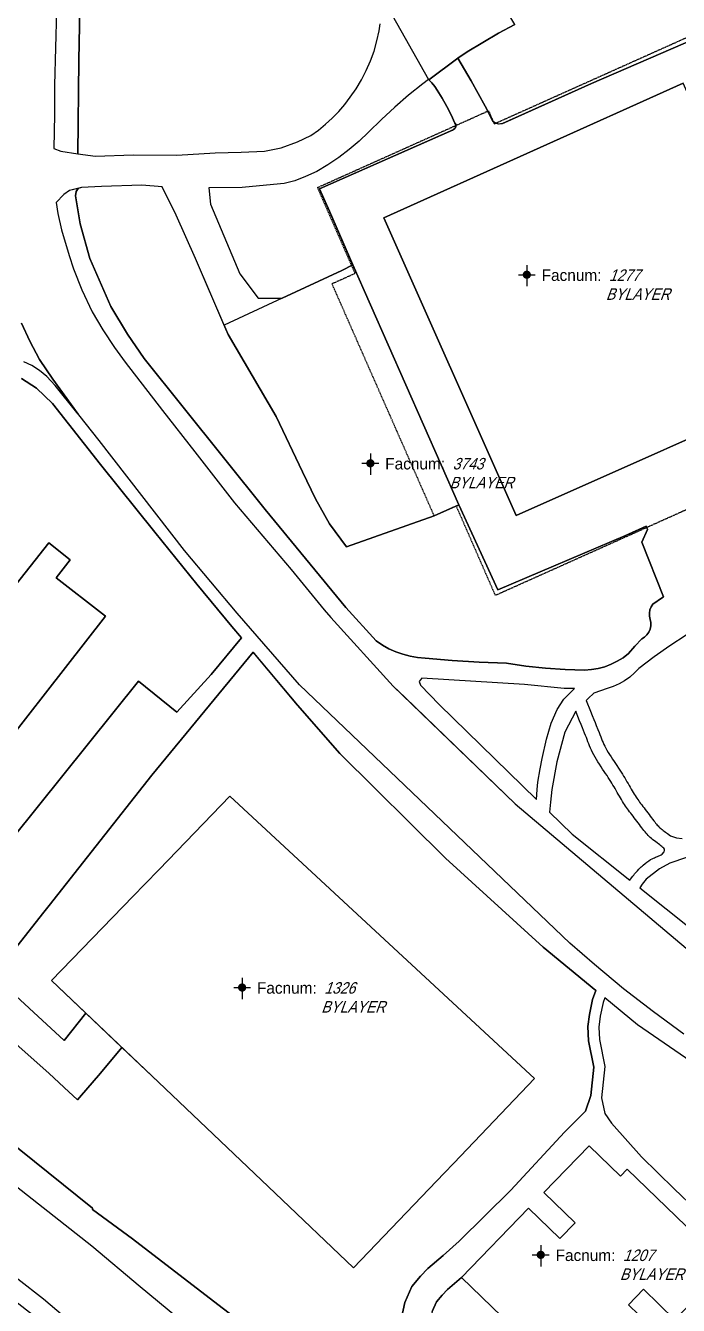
# Model space of a CAD drawing. Header units: inches. Extents: x 1273557 to 1282364, y 239587 to 246310.
# Drawn here: x 1276394.1 to 1276632.4, y 241334.9 to 241802 of the extents above; entities that cross this region are included whole.
import ezdxf
from ezdxf.enums import TextEntityAlignment as Align

# ---------------------------------------------------------------- set-up
doc = ezdxf.new("R2010")
doc.units = ezdxf.units.IN
doc.header["$MEASUREMENT"] = 0
doc.linetypes.add('DASHED2', pattern=[0.375, 0.25, -0.125])
doc.linetypes.add('HIDDEN', pattern=[0.375, 0.25, -0.125])
doc.layers.add('BLDG-DATA', color=159, linetype='DASHED2', lineweight=30)
for name, color, linetype in [('BLDG-UW', 231, 'Continuous'), ('BLDG-UW-UG', 159, 'HIDDEN'), ('GRASS', 3, 'Continuous'), ('PATH', 253, 'Continuous'), ('PATH-ISLAND', 252, 'Continuous'), ('PRKG-DATA', 255, 'Continuous'), ('PRKG-UW', 6, 'Continuous'), ('STREET-UW', 50, 'Continuous')]:
    doc.layers.add(name, color=color, linetype=linetype)
doc.styles.add('SS_LITE', font='FRABK.TTF', dxfattribs={"height": 16})

# ---------------------------------------------------------------- blocks, each defined once
blk = doc.blocks.new('*U1')
for p, q in [((-3.08, 0), (3.08, 0)), ((0, 3.55), (0, -4.2))]:
    blk.add_line(p, q)
at = {"const_width": 1.5}
blk.add_lwpolyline([(-0.75, 0, 1), (0.75, 0, 1)], format="xyb", close=True, dxfattribs=at)
at = {"layer": 'BLDG-DATA', "color": 1, "style": 'SS_LITE'}
blk.add_text('Facnum:', height=4.2, dxfattribs=at).set_placement((27.26, -2.25), align=Align.RIGHT)
at = {"layer": 'BLDG-DATA', "color": 7, "style": 'SS_LITE', "oblique": 20, "width": 0.9, "flags": 8}
for tag, p in [('FACNUM', (29.98, -2.25)), ('OBJECT', (28.84, -9.16))]:
    blk.add_attdef(tag, p, '', height=4.2, dxfattribs=at)
blk = doc.blocks.new('*U8')
for p, q in [((-3.08, 0), (3.08, 0)), ((0, 3.55), (0, -4.2))]:
    blk.add_line(p, q)
at = {"const_width": 1.5}
blk.add_lwpolyline([(-0.75, 0, 1), (0.75, 0, 1)], format="xyb", close=True, dxfattribs=at)
at = {"layer": 'PRKG-DATA', "color": 1, "style": 'SS_LITE'}
blk.add_text('Facnum:', height=4.2, dxfattribs=at).set_placement((27.26, -2.25), align=Align.RIGHT)
at = {"layer": 'PRKG-DATA', "color": 7, "style": 'SS_LITE', "oblique": 20, "width": 0.9, "flags": 8}
for tag, p in [('FACNUM', (29.98, -2.25)), ('OBJECT', (28.84, -9.16))]:
    blk.add_attdef(tag, p, '', height=4.2, dxfattribs=at)

msp = doc.modelspace()

# ---------------------------------------------------------------- linework, layer by layer
at = {"layer": 'BLDG-UW'}
for points in [[(1276637.05, 241774.42), (1276634.18, 241780.99), (1276524.86, 241731.92), (1276573.17, 241623.22), (1276682.04, 241671.6)], [(1276468.68, 241520.8), (1276442.84, 241494.04), (1276437.62, 241488.63), (1276433.35, 241484.21), (1276403.61, 241453.42), (1276442.6, 241416.35), (1276485.21, 241375.82), (1276513.85, 241348.58), (1276546.85, 241383.15), (1276550.38, 241386.84), (1276579.82, 241417.69)], [(1276553.26, 241345.08), (1276577.69, 241370.32), (1276589.14, 241359.24), (1276594.68, 241364.96), (1276583.23, 241376.04), (1276599.82, 241393.18), (1276611.29, 241382.07), (1276613.72, 241384.57), (1276638.72, 241360.37), (1276636.3, 241357.87), (1276647.71, 241346.82), (1276631.11, 241329.67), (1276619.66, 241340.75), (1276614.14, 241335.04), (1276625.46, 241324.08), (1276601.15, 241298.72), (1276553.26, 241345.08)]]:
    msp.add_lwpolyline(points, close=True, dxfattribs=at)
msp.add_lwpolyline([(1276372.84, 241521.93), (1276423.28, 241586.46), (1276422.14, 241587.35), (1276405.31, 241600.51), (1276410.43, 241607.07), (1276402.54, 241613.24), (1276388.99, 241595.91)], dxfattribs=at)
at = {"layer": 'BLDG-UW-UG'}
msp.add_lwpolyline([(1276505.96, 241707.83), (1276514.38, 241711.63), (1276500.68, 241742.94), (1276563.09, 241770.95), (1276565.18, 241766.18), (1276641.64, 241800.49), (1276693.01, 241683.05), (1276705.67, 241688.73), (1276723.99, 241646.84), (1276657.85, 241617.16), (1276651.17, 241632.43), (1276565.62, 241594.04), (1276551.34, 241626.69), (1276543.27, 241623.07)], close=True, dxfattribs=at)
at = {"layer": 'GRASS'}
for points in [[(1276414.57, 241840.15), (1276413.59, 241789.33), (1276413.13, 241755.26), (1276419.64, 241754.4), (1276433.34, 241754.85), (1276449.31, 241754.71), (1276463.35, 241755.54), (1276472.85, 241755.81), (1276481.29, 241756.23), (1276487.35, 241757.44), (1276493.3, 241759.58), (1276498.26, 241761.95), (1276500.98, 241763.92), (1276503.58, 241766.05), (1276506.06, 241768.31), (1276508.39, 241770.7), (1276510.58, 241773.22), (1276512.62, 241775.86), (1276514.78, 241778.98), (1276516.74, 241782.25), (1276518.48, 241785.64), (1276520, 241789.15), (1276521.3, 241792.75), (1276522.36, 241796.43), (1276523.18, 241800.18), (1276523.59, 241802.63)], [(1276572.66, 241802.41), (1276566.77, 241799.26), (1276560.99, 241795.92), (1276555.32, 241792.41), (1276551.94, 241790.16), (1276556.78, 241781.94), (1276561.82, 241772.6), (1276564.61, 241767.32), (1276565.35, 241766.69), (1276566.24, 241766.29), (1276567.2, 241766.15), (1276568.16, 241766.28), (1276569.05, 241766.67), (1276600.67, 241780.93), (1276659.49, 241806.31)], [(1276379.94, 241493.88), (1276435.36, 241562.73), (1276449.29, 241551.44), (1276461.85, 241565.18), (1276472.86, 241578.51), (1276469.41, 241582.69), (1276456.64, 241598.14), (1276441.25, 241617.08), (1276421.39, 241641.89), (1276403.96, 241664.13), (1276398.06, 241669.65), (1276392.63, 241673.24)], [(1276388.99, 241595.91), (1276402.54, 241613.24), (1276410.43, 241607.07), (1276405.31, 241600.51), (1276422.14, 241587.35), (1276423.28, 241586.46), (1276372.84, 241521.93)], [(1276635.2, 241579.5), (1276629.32, 241575.63), (1276623.58, 241571.59), (1276617.96, 241567.39), (1276616.37, 241565.74), (1276614.62, 241564.25), (1276612.73, 241562.92), (1276610.72, 241561.77), (1276608.6, 241560.82), (1276606.41, 241560.06), (1276601.56, 241558.31), (1276599.42, 241556.41), (1276598.74, 241555.71), (1276600.31, 241551.75), (1276600.96, 241550.15), (1276601.51, 241548.78), (1276601.99, 241547.61), (1276602.41, 241546.59), (1276603.02, 241545.11), (1276603.46, 241544.01), (1276603.77, 241543.22), (1276604.06, 241542.46), (1276604.34, 241541.73), (1276604.63, 241541.02), (1276604.92, 241540.33), (1276605.22, 241539.65), (1276605.55, 241538.97), (1276605.91, 241538.27), (1276606.32, 241537.54), (1276606.78, 241536.76), (1276607.28, 241535.94), (1276607.81, 241535.11), (1276608.36, 241534.27), (1276608.92, 241533.43), (1276609.92, 241531.93), (1276610.54, 241530.99), (1276611.03, 241530.24), (1276611.49, 241529.51), (1276611.94, 241528.8), (1276612.37, 241528.11), (1276612.79, 241527.42), (1276613.2, 241526.74), (1276613.61, 241526.05), (1276614.01, 241525.36), (1276614.41, 241524.67), (1276614.8, 241523.99), (1276615.19, 241523.32), (1276615.56, 241522.68), (1276615.93, 241522.07), (1276616.28, 241521.49), (1276616.62, 241520.95), (1276616.94, 241520.45), (1276617.26, 241519.98), (1276617.58, 241519.52), (1276617.91, 241519.06), (1276618.25, 241518.59), (1276618.62, 241518.1), (1276619, 241517.59), (1276619.41, 241517.05), (1276619.85, 241516.47), (1276620.3, 241515.87), (1276620.76, 241515.26), (1276621.22, 241514.65), (1276621.68, 241514.04), (1276622.13, 241513.44), (1276622.58, 241512.86), (1276623, 241512.31), (1276623.39, 241511.8), (1276623.76, 241511.34), (1276624.1, 241510.91), (1276624.42, 241510.53), (1276624.71, 241510.19), (1276624.99, 241509.89), (1276625.26, 241509.61), (1276625.53, 241509.36), (1276625.82, 241509.1), (1276626.13, 241508.84), (1276626.48, 241508.57), (1276626.85, 241508.28), (1276627.26, 241507.98), (1276627.68, 241507.67), (1276628.46, 241507.1), (1276629.57, 241506.25), (1276631.67, 241505.54), (1276633.83, 241505.32)], [(1276531.3, 241330.29), (1276532.54, 241335.98), (1276535.15, 241341.75), (1276538.25, 241345.59), (1276540.91, 241348.36), (1276546.49, 241353.08), (1276552.4, 241358.37), (1276571.26, 241376.98), (1276590.87, 241398.06), (1276598.53, 241405.79), (1276600.46, 241411.53), (1276601.49, 241421.84), (1276599.64, 241431.4), (1276599.33, 241436.64), (1276599.95, 241441.1), (1276601.03, 241446.5), (1276602.21, 241449.83), (1276583.06, 241465.6), (1276547.41, 241498.18), (1276508.77, 241536.33), (1276493.42, 241554.04), (1276477.13, 241573.34), (1276440.19, 241528.41), (1276419.85, 241502.59), (1276402.69, 241480.85), (1276400.26, 241477.76), (1276383.27, 241456.32)], [(1276382.54, 241455.22), (1276408.2, 241431.53), (1276416.05, 241441.59), (1276403.61, 241453.42), (1276433.35, 241484.21), (1276437.62, 241488.63), (1276442.84, 241494.04), (1276468.68, 241520.8), (1276579.82, 241417.69), (1276550.38, 241386.84), (1276546.85, 241383.15), (1276513.85, 241348.58), (1276485.21, 241375.82), (1276442.6, 241416.35), (1276429.28, 241429.01), (1276421.4, 241419.7), (1276413.84, 241410.77), (1276413.1, 241409.89), (1276408.24, 241414.42), (1276402.57, 241419.71), (1276373, 241445.78)], [(1276635.32, 241498.38), (1276629.25, 241496.36), (1276625.48, 241494.27), (1276620.59, 241490.43), (1276619.13, 241488.62), (1276618.3, 241487.26), (1276647.14, 241464.34)], [(1276650.51, 241414.58), (1276617.48, 241437.26), (1276605.49, 241447.13), (1276604.88, 241445.43), (1276603.89, 241440.44), (1276603.34, 241436.48), (1276603.61, 241431.89), (1276605.52, 241422.03), (1276604.39, 241410.69), (1276605.6, 241404.97), (1276608.02, 241401.36), (1276618.97, 241389.11), (1276630.86, 241377.4), (1276639.02, 241369.6)], [(1276381.05, 241400.37), (1276418.56, 241370.35), (1276418.55, 241369.87), (1276433.11, 241359.14), (1276461.11, 241337.68), (1276487.27, 241317.53)], [(1276368.9, 241395.48), (1276418.32, 241356.66), (1276435.94, 241341.76), (1276462.75, 241319.66)], [(1276412.78, 241326.77), (1276400.65, 241337.13), (1276381.73, 241351.72)]]:
    msp.add_lwpolyline(points, dxfattribs=at)
for points in [[(1276488.48, 241744.38), (1276482.07, 241743.84), (1276473.12, 241742.97), (1276460.99, 241742.88), (1276461.62, 241736.9), (1276472.34, 241711.4), (1276478.97, 241702.52), (1276487.77, 241702.52), (1276509.53, 241712.62), (1276513.54, 241714.66), (1276504.99, 241734.26), (1276501.33, 241742.41), (1276549.93, 241763.91), (1276550.29, 241764.09), (1276550.75, 241764.48), (1276551.05, 241764.98), (1276551.17, 241765.52), (1276551.07, 241766.02), (1276550.78, 241766.42), (1276549.41, 241769.52), (1276547.87, 241772.57), (1276546.18, 241775.56), (1276544.35, 241778.46), (1276543.46, 241779.83), (1276542.44, 241781.1), (1276541.3, 241782.26), (1276541.14, 241782.42), (1276539.05, 241780.83), (1276533.89, 241776.64), (1276528.88, 241772.3), (1276524.01, 241767.79), (1276519.29, 241763.15), (1276515.81, 241759.89), (1276512.17, 241756.81), (1276508.39, 241753.93), (1276504.47, 241751.25), (1276500.42, 241748.77), (1276496.34, 241746.95), (1276492.37, 241745.37)], [(1276552.27, 241627.07), (1276543.27, 241623.07), (1276511.28, 241611.75), (1276505.09, 241620.19), (1276499.96, 241629.32), (1276495.21, 241639.14), (1276485.53, 241659.36), (1276468.04, 241689.32), (1276467.14, 241691.25), (1276456.11, 241717.03), (1276449.08, 241732.79), (1276443.99, 241743.22), (1276436.48, 241743.75), (1276421.87, 241743.31), (1276414.49, 241742.92), (1276413.25, 241742.62), (1276412.55, 241741.53), (1276412.37, 241739.92), (1276414.08, 241729.65), (1276417.52, 241717.05), (1276425.22, 241699.52), (1276431.28, 241689.37), (1276437.35, 241680.53), (1276451.61, 241662.8), (1276481.56, 241625.35), (1276511.01, 241589.68), (1276522.07, 241577.43), (1276524.36, 241575.92), (1276526.76, 241574.6), (1276529.27, 241573.48), (1276531.85, 241572.57), (1276534.5, 241571.87), (1276537.2, 241571.38), (1276539.93, 241571.11), (1276549.83, 241570.32), (1276559.73, 241569.71), (1276569.64, 241569.26), (1276576.75, 241568.22), (1276583.88, 241567.46), (1276591.03, 241566.99), (1276598.17, 241566.81), (1276600.65, 241566.97), (1276603.11, 241567.38), (1276605.51, 241568.02), (1276607.84, 241568.9), (1276610.07, 241569.99), (1276612.18, 241571.3), (1276614.15, 241572.81), (1276616.53, 241575.54), (1276619.05, 241578.19), (1276620.05, 241578.83), (1276620.9, 241579.65), (1276621.59, 241580.64), (1276622.07, 241581.74), (1276622.33, 241582.91), (1276622.35, 241584.11), (1276622.15, 241585.3), (1276621.88, 241586.45), (1276621.83, 241587.62), (1276622.02, 241588.79), (1276622.44, 241589.89), (1276623.06, 241590.89), (1276626.58, 241593.28), (1276626.91, 241593.51), (1276619.09, 241613.48), (1276621.15, 241618.07), (1276620.59, 241619.33), (1276612.87, 241615.78), (1276566.43, 241596.04)], [(1276585.92, 241547.45), (1276588.19, 241552.41), (1276590.61, 241556.19), (1276594.42, 241560.08), (1276590.74, 241560.08), (1276576.26, 241561.49), (1276538.72, 241563.83), (1276538.17, 241563.13), (1276537.8, 241562.6), (1276538.22, 241561.26), (1276545.11, 241554.17), (1276580.63, 241519.55), (1276580.84, 241523.14), (1276581.05, 241525.88), (1276581.89, 241530.71), (1276582.62, 241534.49), (1276584.2, 241541.52)], [(1276609.29, 241523.51), (1276608.9, 241524.17), (1276608.5, 241524.83), (1276608.1, 241525.48), (1276607.69, 241526.15), (1276607.27, 241526.82), (1276606.82, 241527.52), (1276606.35, 241528.25), (1276605.84, 241529.01), (1276605.31, 241529.82), (1276604.75, 241530.65), (1276604.18, 241531.52), (1276603.61, 241532.39), (1276603.04, 241533.28), (1276602.49, 241534.17), (1276601.97, 241535.04), (1276601.5, 241535.9), (1276601.06, 241536.73), (1276600.67, 241537.55), (1276600.32, 241538.34), (1276599.99, 241539.12), (1276599.69, 241539.89), (1276599.39, 241540.65), (1276599.1, 241541.42), (1276598.8, 241542.18), (1276598.49, 241542.96), (1276598.15, 241543.78), (1276597.78, 241544.68), (1276597.36, 241545.71), (1276596.87, 241546.89), (1276596.31, 241548.27), (1276595.66, 241549.89), (1276594.91, 241551.78), (1276591, 241544.07), (1276588.03, 241533.27), (1276586.25, 241523.19), (1276585.77, 241518.56), (1276585.4, 241514.9), (1276593.65, 241506.85), (1276614.67, 241490.14), (1276615.29, 241490.95), (1276615.76, 241491.54), (1276616.09, 241491.97), (1276616.4, 241492.36), (1276616.87, 241492.94), (1276617.42, 241493.57), (1276617.94, 241494.12), (1276618.45, 241494.62), (1276618.86, 241494.99), (1276619.14, 241495.24), (1276619.59, 241495.63), (1276620.23, 241496.16), (1276620.89, 241496.69), (1276621.57, 241497.18), (1276622.21, 241497.59), (1276622.84, 241497.93), (1276623.35, 241498.16), (1276623.69, 241498.3), (1276624.05, 241498.45), (1276624.42, 241498.6), (1276624.82, 241498.76), (1276625.25, 241498.94), (1276625.68, 241499.13), (1276626.11, 241499.34), (1276626.51, 241499.56), (1276627.21, 241500.42), (1276627.36, 241500.91), (1276627.3, 241501.43), (1276627.05, 241501.74), (1276626.75, 241502.05), (1276626.39, 241502.36), (1276626, 241502.68), (1276625.58, 241502.99), (1276625.15, 241503.31), (1276624.72, 241503.63), (1276623.99, 241504.17), (1276623.4, 241504.61), (1276622.97, 241504.96), (1276622.55, 241505.31), (1276622.14, 241505.67), (1276621.74, 241506.05), (1276621.36, 241506.44), (1276620.98, 241506.86), (1276620.61, 241507.29), (1276620.23, 241507.74), (1276619.84, 241508.22), (1276619.45, 241508.72), (1276619.03, 241509.26), (1276618.6, 241509.82), (1276618.15, 241510.41), (1276617.69, 241511.02), (1276617.22, 241511.63), (1276616.76, 241512.25), (1276616.3, 241512.86), (1276615.85, 241513.45), (1276615.42, 241514.03), (1276615, 241514.58), (1276614.61, 241515.1), (1276614.23, 241515.62), (1276613.85, 241516.12), (1276613.49, 241516.63), (1276613.13, 241517.16), (1276612.76, 241517.7), (1276612.4, 241518.26), (1276612.02, 241518.86), (1276611.64, 241519.49), (1276611.25, 241520.14), (1276610.86, 241520.8), (1276610.47, 241521.48), (1276610.08, 241522.16), (1276609.68, 241522.84)], [(1276553.26, 241345.08), (1276548.09, 241340.71), (1276546.12, 241338.66), (1276544.15, 241336.21), (1276542.55, 241332.67), (1276541.75, 241329.03), (1276541.65, 241325.1), (1276542, 241321.08), (1276543.2, 241317.99), (1276545.1, 241315.26), (1276566.06, 241297.62), (1276587.56, 241280.69), (1276588.57, 241279.94), (1276604.74, 241279.94), (1276606.27, 241281.21), (1276607.81, 241282.82), (1276609.14, 241284.59), (1276610.26, 241286.51), (1276613.08, 241290.64), (1276616.13, 241294.62), (1276619.38, 241298.44), (1276622.83, 241302.07), (1276613.31, 241311.4), (1276601.15, 241298.72)]]:
    msp.add_lwpolyline(points, close=True, dxfattribs=at)
at = {"layer": 'PATH'}
for points in [[(1276405.43, 241807.53), (1276404.64, 241780.24), (1276404.6, 241769.57), (1276404.44, 241757.19), (1276406.92, 241756.2), (1276413.13, 241755.26), (1276413.59, 241789.33), (1276414.57, 241840.15)], [(1276659.49, 241806.31), (1276600.67, 241780.93), (1276568.2, 241766.28), (1276566.7, 241766.08), (1276564.82, 241766.93), (1276561.82, 241772.6), (1276556.78, 241781.94), (1276551.94, 241790.16), (1276541.3, 241782.26), (1276542.44, 241781.1), (1276543.46, 241779.83), (1276544.35, 241778.46), (1276546.18, 241775.56), (1276547.87, 241772.57), (1276549.41, 241769.52), (1276550.78, 241766.42), (1276551.23, 241765.8), (1276550.98, 241764.68), (1276550.24, 241764.05), (1276501.33, 241742.41), (1276504.99, 241734.26), (1276513.54, 241714.66), (1276552.27, 241627.07), (1276566.43, 241596.04), (1276612.87, 241615.78), (1276620.59, 241619.33), (1276621.15, 241618.07), (1276619.09, 241613.48), (1276626.91, 241593.51), (1276626.58, 241593.28), (1276623.06, 241590.89), (1276622.44, 241589.89), (1276622.02, 241588.79), (1276621.83, 241587.62), (1276621.88, 241586.45), (1276622.15, 241585.3), (1276622.35, 241584.11), (1276622.33, 241582.91), (1276622.07, 241581.74), (1276621.59, 241580.64), (1276620.9, 241579.65), (1276620.05, 241578.83), (1276619.05, 241578.19), (1276616.53, 241575.54), (1276614.15, 241572.81), (1276612.18, 241571.3), (1276610.07, 241569.99), (1276607.84, 241568.9), (1276605.51, 241568.02), (1276603.11, 241567.38), (1276600.65, 241566.97), (1276598.17, 241566.81), (1276591.03, 241566.99), (1276583.88, 241567.46), (1276576.75, 241568.22), (1276569.64, 241569.26), (1276559.73, 241569.71), (1276549.83, 241570.32), (1276539.93, 241571.11), (1276537.2, 241571.38), (1276534.5, 241571.87), (1276531.85, 241572.57), (1276529.27, 241573.48), (1276526.76, 241574.6), (1276524.36, 241575.92), (1276522.07, 241577.43), (1276511.01, 241589.68), (1276481.56, 241625.35), (1276451.61, 241662.8), (1276437.35, 241680.53), (1276431.28, 241689.37), (1276425.22, 241699.52), (1276417.52, 241717.05), (1276414.08, 241729.65), (1276412.37, 241739.92), (1276412.55, 241741.53), (1276413.25, 241742.62), (1276410.15, 241741.88), (1276408.12, 241740.4), (1276405.31, 241737.5), (1276405.93, 241733.45), (1276407.21, 241727.54), (1276410.05, 241718.17), (1276411.57, 241713.23), (1276414.6, 241705.65), (1276418.39, 241697.53), (1276422.24, 241691.01), (1276426.54, 241684.49), (1276430.5, 241679.21), (1276444.07, 241661.5), (1276455.86, 241646.4), (1276470.32, 241627.81), (1276490.99, 241603.46), (1276503.05, 241588.76), (1276505.57, 241585.98), (1276528.26, 241560.95), (1276532.62, 241556.74), (1276572.77, 241518), (1276640.77, 241460.66)], [(1276682.04, 241671.6), (1276573.17, 241623.22), (1276524.86, 241731.92), (1276634.18, 241780.99)], [(1276634.33, 241433.91), (1276623.29, 241442.08), (1276612.4, 241450.45), (1276601.75, 241459.28), (1276592.73, 241467.1), (1276494.09, 241561.38), (1276471.33, 241587.52), (1276452.14, 241610.46), (1276420.93, 241650.64), (1276413.53, 241659.94), (1276413.35, 241660.16), (1276404.94, 241670.72), (1276401.8, 241673.96), (1276399.13, 241676.17), (1276396.37, 241678), (1276393.5, 241679.34)], [(1276392.63, 241673.24), (1276398.06, 241669.65), (1276403.96, 241664.13), (1276421.39, 241641.89), (1276441.25, 241617.08), (1276456.64, 241598.14), (1276469.41, 241582.69), (1276472.86, 241578.51), (1276461.85, 241565.18), (1276449.29, 241551.44), (1276435.36, 241562.73), (1276379.94, 241493.88)], [(1276383.27, 241456.32), (1276400.26, 241477.76), (1276402.69, 241480.85), (1276419.85, 241502.59), (1276440.19, 241528.41), (1276477.13, 241573.34), (1276477.42, 241572.99), (1276493.42, 241554.04), (1276508.77, 241536.33), (1276547.41, 241498.18), (1276583.06, 241465.6), (1276602.21, 241449.83), (1276601.03, 241446.5), (1276599.95, 241441.1), (1276599.33, 241436.64), (1276599.64, 241431.4), (1276601.49, 241421.84), (1276600.46, 241411.53), (1276598.53, 241405.79), (1276590.87, 241398.06), (1276571.26, 241376.98), (1276552.4, 241358.37), (1276546.49, 241353.08), (1276540.91, 241348.36), (1276538.25, 241345.59), (1276535.15, 241341.75), (1276532.54, 241335.98), (1276531.3, 241330.29)], [(1276373, 241445.78), (1276402.57, 241419.71), (1276408.24, 241414.42), (1276413.1, 241409.89), (1276413.84, 241410.77), (1276421.4, 241419.7), (1276429.28, 241429.01), (1276416.05, 241441.59), (1276408.2, 241431.53), (1276382.54, 241455.22)], [(1276487.27, 241317.53), (1276461.11, 241337.68), (1276433.11, 241359.14), (1276418.55, 241369.87), (1276418.56, 241370.35), (1276381.05, 241400.37)], [(1276368.9, 241395.48), (1276418.32, 241356.66), (1276435.94, 241341.76), (1276462.75, 241319.66)], [(1276542.55, 241332.67), (1276544.15, 241336.21), (1276546.12, 241338.66), (1276548.09, 241340.71), (1276553.26, 241345.08), (1276577.69, 241370.32), (1276589.14, 241359.24), (1276594.68, 241364.96), (1276583.23, 241376.04), (1276599.82, 241393.18), (1276611.29, 241382.07), (1276613.72, 241384.57), (1276638.72, 241360.37), (1276636.3, 241357.87), (1276647.71, 241346.82), (1276631.11, 241329.67), (1276619.66, 241340.75), (1276614.14, 241335.04), (1276625.46, 241324.08)], [(1276378.65, 241345.51), (1276405.62, 241324.54), (1276409.36, 241321.41), (1276412.78, 241326.77), (1276400.65, 241337.13), (1276381.73, 241351.72)]]:
    msp.add_lwpolyline(points, dxfattribs=at)
at = {"layer": 'PATH-ISLAND'}
for points in [[(1276635.2, 241579.5), (1276629.32, 241575.63), (1276623.58, 241571.59), (1276617.96, 241567.39), (1276616.37, 241565.74), (1276614.62, 241564.25), (1276612.73, 241562.92), (1276610.72, 241561.77), (1276608.6, 241560.82), (1276606.41, 241560.06), (1276601.56, 241558.31), (1276599.42, 241556.41), (1276598.74, 241555.71), (1276600.31, 241551.75), (1276600.96, 241550.15), (1276601.51, 241548.78), (1276601.99, 241547.61), (1276602.41, 241546.59), (1276603.02, 241545.11), (1276603.46, 241544.01), (1276603.77, 241543.22), (1276604.06, 241542.46), (1276604.34, 241541.73), (1276604.63, 241541.02), (1276604.92, 241540.33), (1276605.22, 241539.65), (1276605.55, 241538.97), (1276605.91, 241538.27), (1276606.32, 241537.54), (1276606.78, 241536.76), (1276607.28, 241535.94), (1276607.81, 241535.11), (1276608.36, 241534.27), (1276608.92, 241533.43), (1276609.92, 241531.93), (1276610.54, 241530.99), (1276611.03, 241530.24), (1276611.49, 241529.51), (1276611.94, 241528.8), (1276612.37, 241528.11), (1276612.79, 241527.42), (1276613.2, 241526.74), (1276613.61, 241526.05), (1276614.01, 241525.36), (1276614.41, 241524.67), (1276614.8, 241523.99), (1276615.19, 241523.32), (1276615.56, 241522.68), (1276615.93, 241522.07), (1276616.28, 241521.49), (1276616.62, 241520.95), (1276616.94, 241520.45), (1276617.26, 241519.98), (1276617.58, 241519.52), (1276617.91, 241519.06), (1276618.25, 241518.59), (1276618.62, 241518.1), (1276619, 241517.59), (1276619.41, 241517.05), (1276619.85, 241516.47), (1276620.3, 241515.87), (1276620.76, 241515.26), (1276621.22, 241514.65), (1276621.68, 241514.04), (1276622.13, 241513.44), (1276622.58, 241512.86), (1276623, 241512.31), (1276623.39, 241511.8), (1276623.76, 241511.34), (1276624.1, 241510.91), (1276624.42, 241510.53), (1276624.71, 241510.19), (1276624.99, 241509.89), (1276625.26, 241509.61), (1276625.53, 241509.36), (1276625.82, 241509.1), (1276626.13, 241508.84), (1276626.48, 241508.57), (1276626.85, 241508.28), (1276627.26, 241507.98), (1276627.68, 241507.67), (1276628.46, 241507.1), (1276629.57, 241506.25), (1276631.67, 241505.54), (1276633.83, 241505.32)], [(1276635.32, 241498.38), (1276629.25, 241496.36), (1276625.48, 241494.27), (1276620.59, 241490.43), (1276619.13, 241488.62), (1276618.3, 241487.26), (1276647.14, 241464.34)], [(1276650.51, 241414.58), (1276617.48, 241437.26), (1276605.49, 241447.13), (1276604.88, 241445.43), (1276603.89, 241440.44), (1276603.34, 241436.48), (1276603.61, 241431.89), (1276605.52, 241422.03), (1276604.39, 241410.69), (1276605.6, 241404.97), (1276608.02, 241401.36), (1276618.97, 241389.11), (1276630.86, 241377.4), (1276639.02, 241369.6)]]:
    msp.add_lwpolyline(points, dxfattribs=at)
for points in [[(1276585.92, 241547.45), (1276588.19, 241552.41), (1276590.61, 241556.19), (1276594.42, 241560.08), (1276590.74, 241560.08), (1276576.26, 241561.49), (1276538.72, 241563.83), (1276538.17, 241563.13), (1276537.8, 241562.6), (1276538.22, 241561.26), (1276545.11, 241554.17), (1276580.63, 241519.55), (1276580.84, 241523.14), (1276581.05, 241525.88), (1276581.89, 241530.71), (1276582.62, 241534.49), (1276584.2, 241541.52)], [(1276621.36, 241506.44), (1276620.98, 241506.86), (1276620.61, 241507.29), (1276620.23, 241507.74), (1276619.84, 241508.22), (1276619.45, 241508.72), (1276619.03, 241509.26), (1276618.6, 241509.82), (1276618.15, 241510.41), (1276617.69, 241511.02), (1276617.22, 241511.63), (1276616.76, 241512.25), (1276616.3, 241512.86), (1276615.85, 241513.45), (1276615.42, 241514.03), (1276615, 241514.58), (1276614.61, 241515.1), (1276614.23, 241515.62), (1276613.85, 241516.12), (1276613.49, 241516.63), (1276613.13, 241517.16), (1276612.76, 241517.7), (1276612.4, 241518.26), (1276612.02, 241518.86), (1276611.64, 241519.49), (1276611.25, 241520.14), (1276610.86, 241520.8), (1276610.47, 241521.48), (1276610.08, 241522.16), (1276609.68, 241522.84), (1276609.29, 241523.51), (1276608.9, 241524.17), (1276608.5, 241524.83), (1276608.1, 241525.48), (1276607.69, 241526.15), (1276607.27, 241526.82), (1276606.82, 241527.52), (1276606.35, 241528.25), (1276605.84, 241529.01), (1276605.31, 241529.82), (1276604.75, 241530.65), (1276604.18, 241531.52), (1276603.61, 241532.39), (1276603.04, 241533.28), (1276602.49, 241534.17), (1276601.97, 241535.04), (1276601.5, 241535.9), (1276601.06, 241536.73), (1276600.67, 241537.55), (1276600.32, 241538.34), (1276599.99, 241539.12), (1276599.69, 241539.89), (1276599.39, 241540.65), (1276599.1, 241541.42), (1276598.8, 241542.18), (1276598.49, 241542.96), (1276598.15, 241543.78), (1276597.78, 241544.68), (1276597.36, 241545.71), (1276596.87, 241546.89), (1276596.31, 241548.27), (1276595.66, 241549.89), (1276594.91, 241551.78), (1276591, 241544.07), (1276588.03, 241533.27), (1276586.25, 241523.19), (1276585.77, 241518.56), (1276585.4, 241514.9), (1276593.65, 241506.85), (1276614.67, 241490.14), (1276615.29, 241490.95), (1276615.76, 241491.54), (1276616.09, 241491.97), (1276616.4, 241492.36), (1276616.87, 241492.94), (1276617.42, 241493.57), (1276617.94, 241494.12), (1276618.45, 241494.62), (1276618.86, 241494.99), (1276619.14, 241495.24), (1276619.59, 241495.63), (1276620.23, 241496.16), (1276620.89, 241496.69), (1276621.57, 241497.18), (1276622.21, 241497.59), (1276622.84, 241497.93), (1276623.35, 241498.16), (1276623.69, 241498.3), (1276624.05, 241498.45), (1276624.42, 241498.6), (1276624.82, 241498.76), (1276625.25, 241498.94), (1276625.68, 241499.13), (1276626.11, 241499.34), (1276626.51, 241499.56), (1276627.21, 241500.42), (1276627.36, 241500.91), (1276627.3, 241501.43), (1276627.05, 241501.74), (1276626.75, 241502.05), (1276626.39, 241502.36), (1276626, 241502.68), (1276625.58, 241502.99), (1276625.15, 241503.31), (1276624.72, 241503.63), (1276623.99, 241504.17), (1276623.4, 241504.61), (1276622.97, 241504.96), (1276622.55, 241505.31), (1276622.14, 241505.67), (1276621.74, 241506.05)]]:
    msp.add_lwpolyline(points, close=True, dxfattribs=at)
at = {"layer": 'PRKG-UW'}
for points in [[(1276567.82, 241810.61), (1276563.85, 241811.04), (1276559.4, 241813.87), (1276558.02, 241815.67), (1276557.17, 241817.45), (1276546.86, 241841.01), (1276531.74, 241874.58), (1276504.94, 241862.63), (1276512.12, 241841.8), (1276512.74, 241840.11), (1276515.85, 241831.56), (1276519.49, 241821.58), (1276521.04, 241818.27), (1276541.14, 241782.42), (1276541.3, 241782.26), (1276551.94, 241790.16), (1276555.32, 241792.41), (1276560.99, 241795.92), (1276566.77, 241799.26), (1276572.66, 241802.41)], [(1276513.54, 241714.66), (1276509.53, 241712.62), (1276487.77, 241702.52), (1276466.54, 241692.66), (1276467.14, 241691.25), (1276468.04, 241689.32), (1276485.53, 241659.36), (1276495.21, 241639.14), (1276499.96, 241629.32), (1276505.09, 241620.19), (1276511.28, 241611.75), (1276543.27, 241623.07), (1276552.27, 241627.07)]]:
    msp.add_lwpolyline(points, close=True, dxfattribs=at)
at = {"layer": 'STREET-UW'}
for points in [[(1276521.04, 241818.27), (1276541.14, 241782.42), (1276539.05, 241780.83), (1276533.89, 241776.64), (1276528.88, 241772.3), (1276524.01, 241767.79), (1276519.29, 241763.15), (1276515.81, 241759.89), (1276512.17, 241756.81), (1276508.39, 241753.93), (1276504.47, 241751.25), (1276500.42, 241748.77), (1276496.34, 241746.95), (1276492.37, 241745.37), (1276488.48, 241744.38), (1276482.07, 241743.84), (1276473.12, 241742.97), (1276460.99, 241742.88), (1276461.62, 241736.9), (1276472.34, 241711.4), (1276478.97, 241702.52), (1276487.77, 241702.52), (1276466.54, 241692.66), (1276456.11, 241717.03), (1276449.08, 241732.79), (1276443.99, 241743.22), (1276436.48, 241743.75), (1276421.87, 241743.31), (1276414.49, 241742.92), (1276410.15, 241741.88), (1276408.12, 241740.4), (1276405.31, 241737.5), (1276405.31, 241737.5), (1276405.93, 241733.45), (1276407.21, 241727.54), (1276410.05, 241718.17), (1276411.57, 241713.23), (1276414.6, 241705.65), (1276418.39, 241697.53), (1276422.24, 241691.01), (1276426.54, 241684.49), (1276430.5, 241679.21), (1276444.07, 241661.5), (1276455.86, 241646.4), (1276470.32, 241627.81), (1276490.99, 241603.46), (1276503.05, 241588.76), (1276505.57, 241585.98), (1276528.26, 241560.95), (1276572.77, 241518), (1276640.77, 241460.66)], [(1276405.43, 241807.53), (1276404.64, 241780.24), (1276404.6, 241769.57), (1276404.44, 241757.19), (1276404.44, 241757.19), (1276406.92, 241756.2), (1276413.13, 241755.26), (1276419.64, 241754.4), (1276433.34, 241754.85), (1276449.31, 241754.71), (1276463.35, 241755.54), (1276472.85, 241755.81), (1276481.29, 241756.23), (1276487.35, 241757.44), (1276493.3, 241759.58), (1276498.26, 241761.95), (1276500.98, 241763.92), (1276503.58, 241766.05), (1276506.06, 241768.31), (1276508.39, 241770.7), (1276510.58, 241773.22), (1276512.62, 241775.86), (1276514.78, 241778.98), (1276516.74, 241782.25), (1276518.48, 241785.64), (1276520, 241789.15), (1276521.3, 241792.75), (1276522.36, 241796.43), (1276523.18, 241800.18), (1276523.59, 241802.63)], [(1276392.6, 241693.45), (1276395.69, 241686.86), (1276399.18, 241680.17), (1276404.1, 241672.99), (1276413.35, 241660.16), (1276404.94, 241670.72), (1276401.8, 241673.96), (1276399.13, 241676.17), (1276396.37, 241678), (1276393.5, 241679.34)], [(1276634.33, 241433.91), (1276623.29, 241442.08), (1276612.4, 241450.45), (1276601.75, 241459.28), (1276592.73, 241467.1), (1276494.09, 241561.38), (1276471.33, 241587.52), (1276452.14, 241610.46), (1276420.93, 241650.64), (1276413.53, 241659.94), (1276413.35, 241660.16), (1276404.1, 241672.99), (1276399.18, 241680.17), (1276395.69, 241686.86), (1276392.6, 241693.45)]]:
    msp.add_lwpolyline(points, dxfattribs=at)

# ---------------------------------------------------------------- block references
at = {"layer": 'BLDG-DATA'}
ref = msp.add_blockref('*U1', (1276577.07, 241711.1), dxfattribs=at)
ref.add_attrib('FACNUM', '1277', (1276607.05, 241708.85), dxfattribs={"color": 7, "height": 4.2, "style": 'SS_LITE', "oblique": 20, "width": 0.9})
ref.add_attrib('OBJECT', 'BYLAYER', (1276605.91, 241701.94), dxfattribs={"color": 7, "height": 4.2, "style": 'SS_LITE', "oblique": 20, "width": 0.9})
ref = msp.add_blockref('*U1', (1276473.14, 241450.91), dxfattribs=at)
ref.add_attrib('FACNUM', '1326', (1276503.12, 241448.67), dxfattribs={"color": 7, "height": 4.2, "style": 'SS_LITE', "oblique": 20, "width": 0.9})
ref.add_attrib('OBJECT', 'BYLAYER', (1276501.98, 241441.76), dxfattribs={"color": 7, "height": 4.2, "style": 'SS_LITE', "oblique": 20, "width": 0.9})
ref = msp.add_blockref('*U1', (1276582.16, 241353.33), dxfattribs=at)
ref.add_attrib('FACNUM', '1207', (1276612.14, 241351.08), dxfattribs={"color": 7, "height": 4.2, "style": 'SS_LITE', "oblique": 20, "width": 0.9})
ref.add_attrib('OBJECT', 'BYLAYER', (1276611, 241344.17), dxfattribs={"color": 7, "height": 4.2, "style": 'SS_LITE', "oblique": 20, "width": 0.9})
at = {"layer": 'PRKG-DATA'}
ref = msp.add_blockref('*U8', (1276519.97, 241642.27), dxfattribs=at)
ref.add_attrib('FACNUM', '3743', (1276549.95, 241640.02), dxfattribs={"color": 7, "height": 4.2, "style": 'SS_LITE', "oblique": 20, "width": 0.9})
ref.add_attrib('OBJECT', 'BYLAYER', (1276548.81, 241633.11), dxfattribs={"color": 7, "height": 4.2, "style": 'SS_LITE', "oblique": 20, "width": 0.9})

doc.saveas('drawing.dxf')
